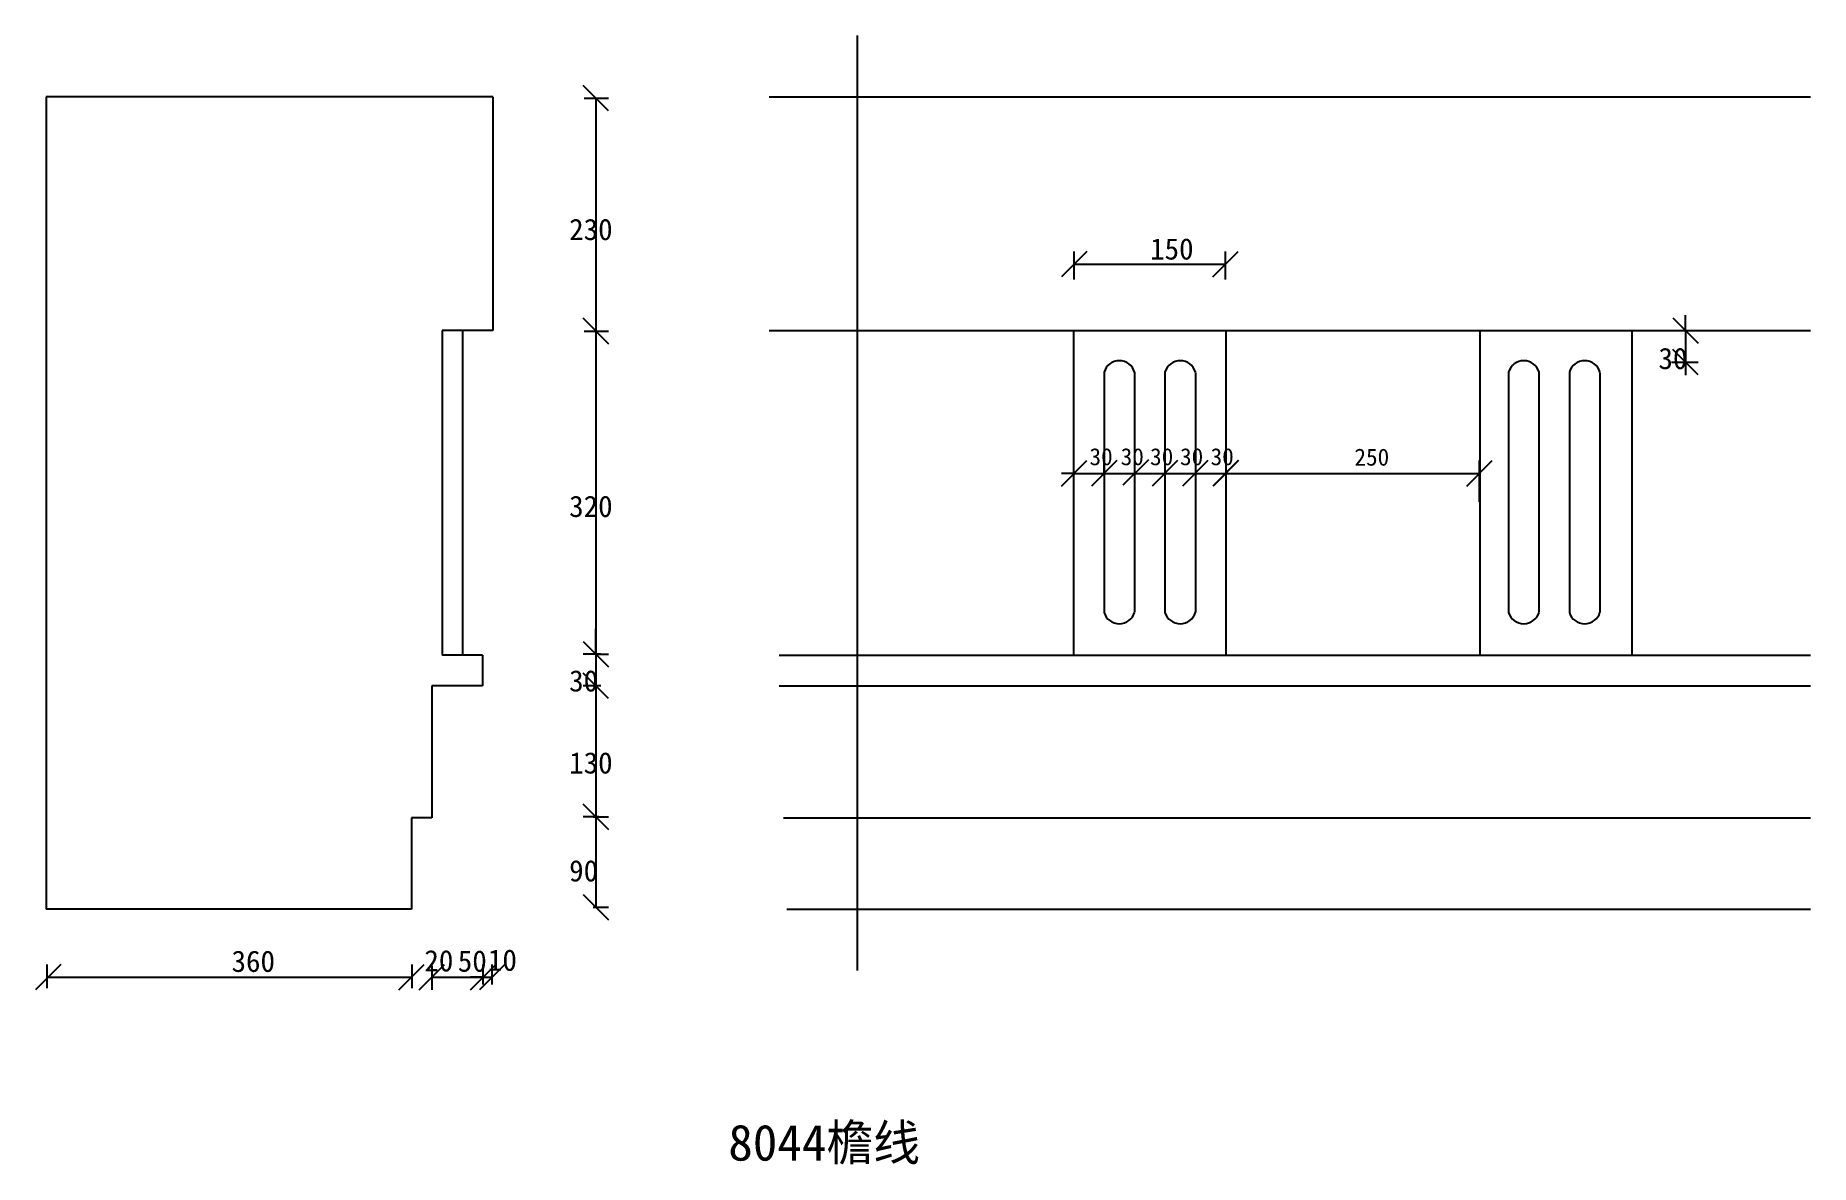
# Model space of a CAD drawing. Header units: metres. Extents: x 150 to 325, y 154 to 265.
import ezdxf

# ---------------------------------------------------------------- set-up
doc = ezdxf.new("R2010")
doc.units = ezdxf.units.M

# ---------------------------------------------------------------- blocks, each defined once
blk = doc.blocks.new('_OBLIQUE')
at = {"color": 0, "linetype": 'BYBLOCK'}
blk.add_line((-0.5, -0.5), (0.5, 0.5), dxfattribs=at)

msp = doc.modelspace()

# ---------------------------------------------------------------- linework, layer by layer
for p, q in [((231.18, 265.05), (231.18, 172.95)), ((195.28, 259), (151.28, 259)), ((151.28, 259), (151.28, 179)), ((195.28, 259), (195.28, 236)), ((204.29, 258.87), (206.69, 258.87)), ((205.44, 258.87), (205.44, 235.94)), ((222.49, 259), (325.09, 259)), ((252.55, 241.03), (252.55, 243.78)), ((267.45, 241.03), (267.45, 243.78)), ((252.55, 242.53), (267.45, 242.53)), ((312.79, 235.99), (312.79, 237.49)), ((195.28, 236), (190.28, 236)), ((190.28, 236), (190.28, 204)), ((192.28, 236), (192.28, 204)), ((204.29, 235.94), (206.69, 235.94)), ((205.4, 235.94), (206.69, 235.94)), ((205.44, 235.94), (205.44, 204.11)), ((222.49, 236), (325.09, 236)), ((252.5, 236), (252.5, 204)), ((267.5, 236), (267.5, 204)), ((292.5, 236), (292.5, 204)), ((307.5, 236), (307.5, 204)), ((312.79, 235.99), (312.79, 232.88)), ((311.4, 232.88), (314.04, 232.88)), ((312.79, 232.88), (312.79, 231.6)), ((255.5, 231.89), (255.5, 208.22)), ((258.5, 231.88), (258.5, 208.23)), ((261.5, 231.89), (261.5, 208.21)), ((264.5, 231.87), (264.5, 208.24)), ((295.34, 231.89), (295.34, 208.22)), ((298.34, 231.88), (298.34, 208.23)), ((301.34, 231.89), (301.34, 208.21)), ((304.34, 231.87), (304.34, 208.24)), ((255.5, 221.97), (255.5, 223.25)), ((255.5, 221.73), (255.5, 223.17)), ((292.49, 219.11), (292.49, 223.17)), ((252.55, 221.92), (251.3, 221.92)), ((252.55, 221.92), (255.5, 221.92)), ((255.5, 221.92), (267.53, 221.92)), ((267.45, 221.92), (292.49, 221.92)), ((205.44, 204.11), (205.44, 206.61)), ((194.28, 204), (190.28, 204)), ((194.28, 204), (194.28, 201)), ((205.93, 204.11), (204.19, 204.11)), ((205.4, 204.11), (206.69, 204.11)), ((205.44, 204.11), (205.44, 201)), ((223.49, 204), (325.09, 204)), ((194.28, 201), (189.28, 201)), ((189.28, 201), (189.28, 188)), ((205.93, 201), (204.19, 201)), ((205.71, 201), (204.19, 201)), ((205.44, 201), (205.44, 197.88)), ((205.44, 201), (205.44, 188.09)), ((223.49, 201), (325.09, 201)), ((187.28, 188), (187.28, 179)), ((189.28, 188), (187.28, 188)), ((205.71, 188.09), (204.19, 188.09)), ((205.18, 188.09), (206.69, 188.09)), ((205.44, 188.09), (205.44, 179.19)), ((223.93, 188), (325.09, 188)), ((187.28, 179), (151.28, 179)), ((205.18, 179.19), (206.69, 179.19)), ((224.26, 179), (325.09, 179)), ((151.39, 171.2), (151.39, 173.54)), ((187.34, 171.2), (187.34, 173.54)), ((189.28, 173.42), (189.28, 171.04)), ((194.33, 171.58), (194.33, 173.54)), ((195.22, 171.58), (195.22, 173.54)), ((195.22, 172.02), (195.22, 173.54)), ((151.48, 172.29), (153.26, 172.29)), ((151.48, 172.29), (187.34, 172.29)), ((189.28, 172.29), (194.23, 172.29)), ((194.33, 172.29), (193.08, 172.29)), ((194.33, 172.29), (195.22, 172.29))]:
    msp.add_line(p, q)
for centre, start, end in [((257, 231.44), 16.52, 163.28), ((263, 231.44), 16.17, 163.28), ((296.84, 231.44), 16.52, 163.28), ((302.84, 231.44), 16.17, 163.28), ((257, 208.67), 196.72, 343.48), ((263, 208.67), 196.72, 343.83), ((296.84, 208.67), 196.72, 343.48), ((302.84, 208.67), 196.72, 343.83)]:
    msp.add_arc(centre, 1.57, start, end)

# ---------------------------------------------------------------- block references
at = {"xscale": 2.5, "yscale": 2.5, "zscale": 2.5}
for p, rotation in [((205.44, 258.87), 90), ((252.55, 242.53), 180), ((205.44, 235.94), 90), ((205.44, 235.94), 270), ((312.79, 235.99), 270), ((312.79, 232.88), 90), ((255.5, 221.92), 180), ((258.61, 222), 180), ((261.47, 221.92), 180), ((264.48, 221.92), 180), ((267.45, 221.92), 180), ((267.49, 221.92), 180), ((205.44, 204.11), 270), ((205.44, 204.11), 270), ((205.44, 201), 90), ((205.44, 201), 90), ((205.44, 188.09), 90), ((205.44, 188.09), 270), ((205.44, 179.19), 270), ((151.48, 172.29), 180), ((151.48, 172.29), 180), ((195.22, 172.29), 180), ((195.22, 172.29), 180)]:
    msp.add_blockref('_OBLIQUE', p, dxfattribs=dict(at, rotation=rotation))
for p in [(267.45, 242.53), (252.55, 221.92), (292.49, 221.92), (187.27, 172.29), (189.26, 172.29), (194.33, 172.29)]:
    msp.add_blockref('_OBLIQUE', p, dxfattribs=at)

# ---------------------------------------------------------------- texts
msp.add_text('8044檐线', height=3.55).set_placement((218.48, 154.22))
at = {"attachment_point": 1}
for s, insert, char_height in [('\\A1;230', (202.8, 247), 2.1), ('\\A1;150', (260.03, 245.08), 2.1), ('\\A1;30', (310.11, 234.29), 2.1), ('\\A1;30', (254.06, 224.4), 1.68), ('\\A1;30', (257.13, 224.4), 1.68), ('\\A1;30', (260.03, 224.4), 1.68), ('\\A1;30', (262.98, 224.4), 1.68), ('\\A1;30', (265.99, 224.4), 1.68), ('\\A1;250', (280.16, 224.36), 1.68), ('\\A1;320', (202.8, 219.72), 2.1), ('\\A1;30', (202.8, 202.53), 2.1), ('\\A1;130', (202.8, 194.45), 2.1), ('\\A1;90', (202.8, 183.82), 2.1), ('\\A1;360', (169.54, 174.91), 2.1), ('\\A1;20', (188.54, 174.96), 2.1), ('\\A1;50', (191.83, 174.93), 2.1), ('\\A1;10', (194.8, 175.02), 2.1)]:
    msp.add_mtext(s, dxfattribs=dict(at, insert=insert, char_height=char_height))

doc.saveas('drawing.dxf')
